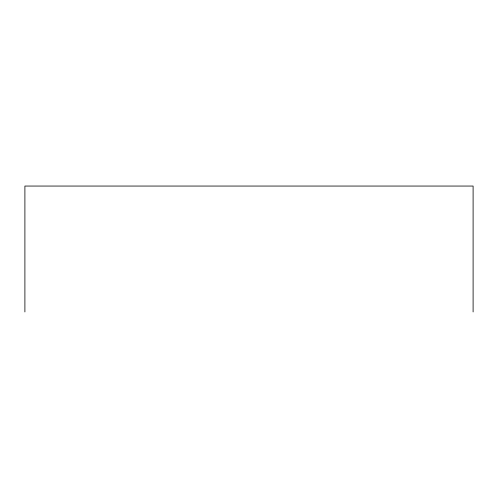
<?xml version="1.0" encoding="UTF-8"?>
<svg xmlns="http://www.w3.org/2000/svg" width="498" height="498" viewBox="0 0 498 498"><rect width="100%" height="100%" fill="white"/><g stroke="black" fill="none" stroke-linecap="round" stroke-linejoin="round"><path stroke-width="0.75" d="M473.1 311.947L473.1 186.053L24.9 186.053L24.9 311.947"/></g></svg>
